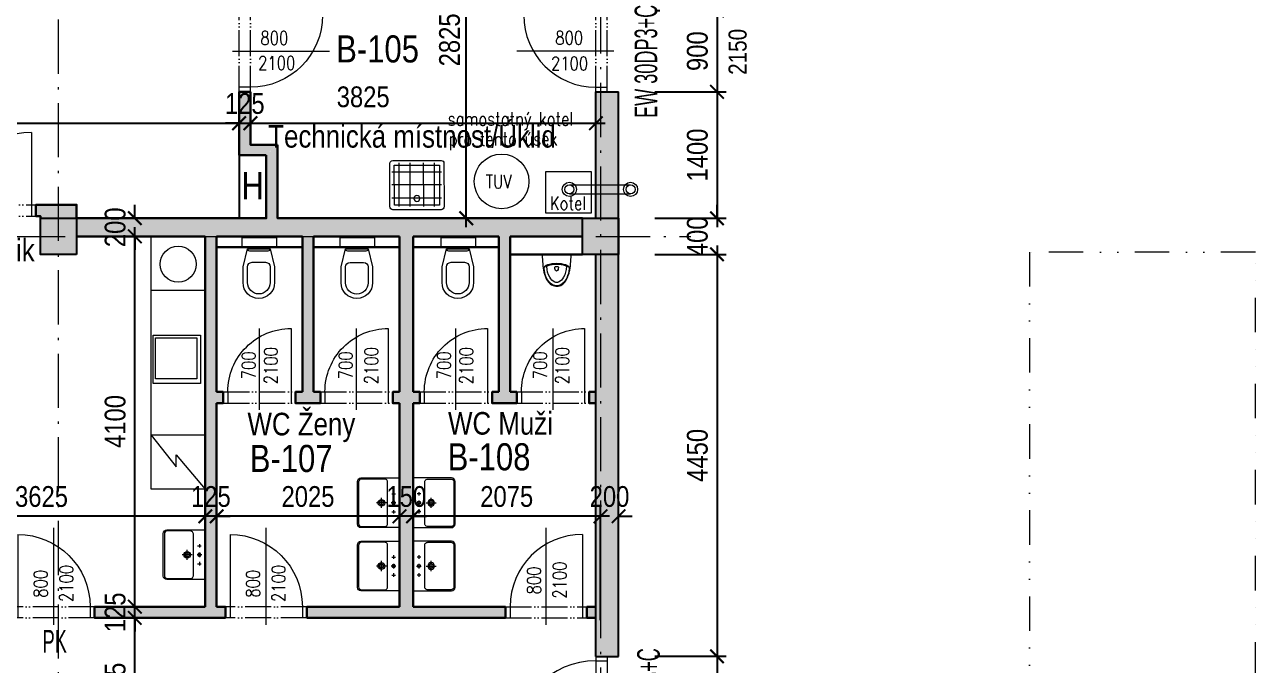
# Model space of a CAD drawing. Header units: millimetres. Extents: x 325046 to 1268204, y 1875583 to 2761998.
# Drawn here: x 711704 to 725329, y 2478143 to 2485237 of the extents above; entities that cross this region are included whole.
import ezdxf
from ezdxf.enums import TextEntityAlignment as Align

# ---------------------------------------------------------------- set-up
doc = ezdxf.new("R2010")
doc.units = ezdxf.units.MM
doc.header["$LTSCALE"] = 100
doc.header["$PDMODE"] = 65
for name, pattern in [('ACAD_ISO05W100', [33, 24, -3, 0, -3, 0, -3]), ('ACAD_ISO10W100', [18.5, 12, -3, 0.5, -3]), ('DIVIDE', [31.75, 12.7, -6.35, 0, -6.35, 0, -6.35])]:
    doc.linetypes.add(name, pattern=pattern)
for name, color, linetype, lineweight, true_color in [('DVEŘE - POPIS', 7, 'Continuous', 5, 0x008a22), ('INTERIÉR', 7, 'Continuous', 5, 0xa65930), ('otvory', 7, 'Continuous', 20, 0xb30000), ('PO - dveře a odolnosti', 7, 'Continuous', 9, 0xc51645), ('PŘÍČKY - SDK', 7, 'Continuous', 30, 0x6a1174), ('SANITA  - NOVÁ', 7, 'Continuous', 13, 0x3f3fde), ('Světlíky', 7, 'DIVIDE', 15, 0xf81696)]:
    doc.layers.add(name, color=color, linetype=linetype, lineweight=lineweight, true_color=true_color)
for name, color, linetype in [('H - hydranty', 1, 'Continuous'), ('kóty 100', 5, 'Continuous'), ('PŘÍČKY - ZDĚNÉ', 4, 'Continuous'), ('ČÍSLO MÍSTNOSTI', 4, 'Continuous'), ('ŽB- SLOUPY', 3, 'Continuous')]:
    doc.layers.add(name, color=color, linetype=linetype)
for name, color, linetype, lineweight in [('Objekty - osy', 5, 'ACAD_ISO10W100', 20), ('ŠRAF-YTONG', 54, 'Continuous', 9), ('ŽB - Šraf-prefa', 253, 'Continuous', 13)]:
    doc.layers.add(name, color=color, linetype=linetype, lineweight=lineweight)
doc.layers.add('POPIS MÍSTNOSTÍ', color=7, linetype='Continuous', true_color=0x072bf2)
doc.layers.add('ŠRAF - SDK', color=7, linetype='Continuous', true_color=0xfbe0ee)
doc.styles.add('ARIAL NARROW', font='ARIALN.TTF')
doc.styles.add('FSIMPLEX', font='simplex.shx')
doc.dimstyles.new('100', dxfattribs={"dimscale": 100, "dimtxt": 2.3, "dimasz": 1.5, "dimexe": 1, "dimexo": 4, "dimgap": 1, "dimtad": 1, "dimdec": 0, "dimzin": 0, "dimdsep": 46, "dimtxsty": 'ARIAL NARROW', "dimblk": 'ARCHTICK', "dimcen": 4, "dimdle": 1, "dimclrd": 256, "dimclre": 256, "dimclrt": 7, "dimadec": 0, "dimazin": 0, "dimtfac": 1, "dimtdec": 0, "dimtix": 1, "dimtofl": 0, "dimtmove": 0, "dimatfit": 2, "dimldrblk": 'OBLIQUE', "dimfxl": 1, "dimtolj": 1, "dimtzin": 0, "dimlwd": -1, "dimlwe": -1, "dimarcsym": 1})

# ---------------------------------------------------------------- blocks, each defined once
blk = doc.blocks.new('A$C32F32A5B')
at = {"layer": 'SANITA  - NOVÁ', "ltscale": 2, "transparency": 33554687}
for p, q in [((0, 0), (0, 98)), ((0, 98), (387, 98)), ((387, 0), (0, 0)), ((387, 98), (387, 0))]:
    blk.add_line(p, q, dxfattribs=at)
for points in [[(313, 121), (363, 321), (363, 496, 1), (13, 496), (13, 321), (63, 121)], [(113, 271), (263, 271, 0.41), (313, 321), (313, 496, 1), (63, 496), (63, 321, 0.41), (113, 271)], [(63, 121), (313, 121, 0.41), (288, 146), (88, 146, 0.41), (63, 121)]]:
    blk.add_lwpolyline(points, format="xyb", dxfattribs=at)
blk = doc.blocks.new('A$C2DFD14CC')
at = {"layer": 'otvory', "linetype": 'ACAD_ISO05W100', "ltscale": 0.12}
for p, q in [((75, 0), (75, 800)), ((200, 0), (200, 800))]:
    blk.add_line(p, q, dxfattribs=at)
at = {"layer": 'otvory'}
for p, q in [((900, 750), (75, 750)), ((200, 50), (75, 50))]:
    blk.add_line(p, q, dxfattribs=at)
at = {"layer": 'otvory', "ltscale": 2, "transparency": 33554687}
blk.add_line((0, 400), (900, 400), dxfattribs=at)
blk.add_arc((200, 750), 700, 270, 0, dxfattribs=at)
blk = doc.blocks.new('umyvadlo')
for points in [[(-80, -65), (-100, -65), (-119, -65)], [(-100, -85), (-100, -65), (-100, -45)], [(26, -65), (-26, -65)], [(0, -39), (0, -91)], [(119, -65), (100, -65), (80, -65)], [(100, -85), (100, -65), (100, -45)], [(-56, -200), (56, -200)], [(0, -144), (0, -256)]]:
    blk.add_lwpolyline(points)
for points in [[(275, 0), (275, 0), (-275, 0), (-275, 0)], [(-275, 0), (-275, 0), (-275, -419), (-275, -419)], [(275, -419), (275, -419), (275, 0), (275, 0)], [(-275, -419), (-275, -419), (-275, -427), (-275, -427)], [(-275, -427), (-275, -437), (-271, -446), (-264, -453)], [(-264, -453), (-257, -461), (-246, -465), (-236, -465)], [(-236, -465), (-236, -465), (0, -465), (0, -465)], [(0, -465), (0, -465), (236, -465), (236, -465)], [(236, -465), (246, -465), (257, -461), (264, -453)], [(264, -453), (271, -446), (275, -437), (275, -427)], [(275, -427), (275, -427), (275, -419), (275, -419)]]:
    blk.add_open_spline(points, degree=3)
for points, knots in [([(0, -453), (0, -453), (231, -453), (231, -453), (249, -453), (263, -438), (263, -421), (263, -421), (263, -171), (263, -171), (263, -171), (263, -165), (263, -165), (263, -158), (262, -153), (259, -147), (256, -143), (253, -139), (248, -136), (243, -133), (238, -131), (232, -131), (232, -131), (232, -131), (232, -131), (232, -131), (0, -131), (0, -131), (0, -131), (0, -131), (0, -131), (0, -131), (-232, -131), (-232, -131), (-232, -131), (-232, -131), (-232, -131), (-238, -131), (-243, -133), (-248, -136), (-253, -139), (-256, -143), (-259, -147), (-262, -153), (-263, -158), (-263, -165), (-263, -165), (-263, -171), (-263, -171), (-263, -171), (-263, -421), (-263, -421), (-263, -438), (-249, -453), (-231, -453), (-231, -453), (0, -453), (0, -453)], [0, 0, 0, 0, 1, 1, 1, 2, 2, 2, 3, 3, 3, 4, 4, 4, 5, 5, 5, 6, 6, 6, 7, 7, 7, 8, 8, 8, 9, 9, 9, 10, 10, 10, 11, 11, 11, 12, 12, 12, 13, 13, 13, 14, 14, 14, 15, 15, 15, 16, 16, 16, 17, 17, 17, 18, 18, 18, 19, 19, 19, 19]), ([(18, -65), (18, -55), (10, -48), (0, -48), (-10, -48), (-18, -55), (-18, -65), (-18, -75), (-10, -83), (0, -83), (10, -83), (18, -75), (18, -65)], [0, 0, 0, 0, 1, 1, 1, 2, 2, 2, 3, 3, 3, 4, 4, 4, 4]), ([(-37, -200), (-37, -179), (-21, -163), (0, -163), (21, -163), (37, -179), (37, -200), (37, -221), (21, -237), (0, -237), (-21, -237), (-37, -221), (-37, -200)], [0, 0, 0, 0, 1, 1, 1, 2, 2, 2, 3, 3, 3, 4, 4, 4, 4]), ([(-23, -200), (-23, -187), (-13, -177), (0, -177), (13, -177), (23, -187), (23, -200), (23, -213), (13, -223), (0, -223), (-13, -223), (-23, -213), (-23, -200)], [0, 0, 0, 0, 1, 1, 1, 2, 2, 2, 3, 3, 3, 4, 4, 4, 4])]:
    blk.add_open_spline(points, degree=3, knots=knots)
blk = doc.blocks.new('A$C2DA8013F')
at = {"layer": 'otvory'}
for p, q in [((75, 850), (1000, 850)), ((875, 50), (1000, 50))]:
    blk.add_line(p, q, dxfattribs=at)
at = {"layer": 'otvory', "linetype": 'ACAD_ISO05W100', "ltscale": 0.12}
for p, q in [((875, 0), (875, 900)), ((1000, 0), (1000, 900))]:
    blk.add_line(p, q, dxfattribs=at)
at = {"layer": 'otvory', "ltscale": 2, "transparency": 33554687}
blk.add_line((1074, 450), (0, 450), dxfattribs=at)
blk.add_arc((875, 850), 800, 180, 270, dxfattribs=at)
blk = doc.blocks.new('pisoir')
for points, knots in [([(155, 0), (155, 0), (160, -3), (160, -3), (159, -67), (153, -131), (140, -194), (138, -201), (136, -208), (134, -214), (122, -255), (103, -297), (69, -324), (39, -347), (-1, -355), (-37, -341), (-90, -322), (-119, -266), (-134, -214), (-136, -208), (-138, -201), (-140, -194), (-153, -131), (-159, -67), (-160, -3), (-160, -3), (-155, 0), (-155, 0), (-155, 0), (155, 0), (155, 0)], [0, 0, 0, 0, 1, 1, 1, 2, 2, 2, 3, 3, 3, 4, 4, 4, 5, 5, 5, 6, 6, 6, 7, 7, 7, 8, 8, 8, 9, 9, 9, 10, 10, 10, 10]), ([(-137, -154), (-134, -211), (-115, -272), (-73, -312), (-42, -341), (0, -353), (40, -335), (106, -304), (133, -222), (137, -154), (137, -154), (137, -152), (137, -152), (137, -133), (122, -116), (98, -109), (34, -89), (-34, -89), (-98, -109), (-122, -116), (-137, -133), (-137, -152), (-137, -152), (-137, -154), (-137, -154)], [0, 0, 0, 0, 1, 1, 1, 2, 2, 2, 3, 3, 3, 4, 4, 4, 5, 5, 5, 6, 6, 6, 7, 7, 7, 8, 8, 8, 8]), ([(118, -138), (114, -131), (106, -126), (98, -123), (67, -113), (34, -107), (0, -107), (-34, -107), (-67, -113), (-98, -123), (-106, -126), (-114, -131), (-118, -138)], [0, 0, 0, 0, 1, 1, 1, 2, 2, 2, 3, 3, 3, 4, 4, 4, 4]), ([(110, -131), (107, -172), (97, -213), (76, -248), (64, -271), (45, -292), (21, -302), (14, -305), (7, -306), (0, -306), (-7, -306), (-14, -305), (-21, -302), (-45, -292), (-64, -271), (-76, -248), (-97, -213), (-107, -172), (-110, -131)], [0, 0, 0, 0, 1, 1, 1, 2, 2, 2, 3, 3, 3, 4, 4, 4, 5, 5, 5, 6, 6, 6, 6]), ([(-12, -130), (-15, -130), (-18, -132), (-20, -136), (-20, -136), (-20, -138), (-20, -138), (-20, -140), (-20, -141), (-20, -143), (-19, -149), (-18, -156), (-17, -162), (-15, -170), (-10, -182), (0, -182), (9, -182), (15, -170), (17, -162), (18, -156), (19, -149), (20, -143), (20, -141), (20, -139), (20, -138), (20, -138), (19, -135), (19, -135), (18, -132), (15, -130), (12, -130), (12, -130), (12, -130), (12, -130), (4, -130), (-4, -130), (-12, -130), (-12, -130), (-12, -130), (-12, -130)], [0, 0, 0, 0, 1, 1, 1, 2, 2, 2, 3, 3, 3, 4, 4, 4, 5, 5, 5, 6, 6, 6, 7, 7, 7, 8, 8, 8, 9, 9, 9, 10, 10, 10, 11, 11, 11, 12, 12, 12, 13, 13, 13, 13])]:
    blk.add_open_spline(points, degree=3, knots=knots)
blk = doc.blocks.new('A$C5D8A7E87')
at = {"ltscale": 2, "transparency": 33554687}
for p, q in [((28, 417), (579, 417)), ((105, 35), (105, 520)), ((225, 35), (225, 520)), ((375, 35), (375, 520)), ((495, 35), (495, 520)), ((28, 277), (579, 277)), ((28, 129), (579, 129))]:
    blk.add_line(p, q, dxfattribs=at)
blk.add_lwpolyline([(600, 513, 0.413451), (567, 545, 0.000651), (567, 545), (33, 545, 0.414184), (0, 513, 0.000023), (0, 513, 0.000003), (0, 513), (0, 33, 0.414214), (33, 0), (567, 0, 0.414214), (600, 33)], format="xyb", close=True, dxfattribs=at)
blk.add_lwpolyline([(550, 495), (50, 495), (50, 50), (550, 50)], close=True, dxfattribs=at)
blk.add_circle((300, 125), 32.7, dxfattribs=at)
blk = doc.blocks.new('A$C2EF056AC')
at = {"layer": 'otvory', "linetype": 'ACAD_ISO05W100', "ltscale": 0.12}
for p, q in [((900, 1000), (900, 0)), ((1025, 1000), (1025, 0))]:
    blk.add_line(p, q, dxfattribs=at)
at = {"layer": 'otvory'}
for p, q in [((900, 950), (1025, 950)), ((0, 50), (1025, 50))]:
    blk.add_line(p, q, dxfattribs=at)
at = {"layer": 'otvory', "ltscale": 2, "transparency": 33554687}
blk.add_line((1099, 500), (25, 500), dxfattribs=at)
blk.add_arc((900, 50), 900, 90, 180, dxfattribs=at)
blk = doc.blocks.new('_ARCHTICK')
at = {"color": 0, "linetype": 'ByBlock', "const_width": 0.15}
blk.add_lwpolyline([(-0.5, -0.5), (0.5, 0.5)], dxfattribs=at)
blk = doc.blocks.new('*D580')
at = {"layer": 'Defpoints', "color": 0, "ltscale": 100, "transparency": 16777216}
for p in [(718279, 2485393), (718279, 2484493), (719369, 2484493)]:
    blk.add_point(p, dxfattribs=at)
at = {"layer": 'kóty 100', "ltscale": 100, "transparency": 16777216}
for p, q in [((719369, 2485493), (719369, 2484393)), ((718679, 2485393), (719469, 2485393)), ((718679, 2484493), (719469, 2484493))]:
    blk.add_line(p, q, dxfattribs=at)
at = {"layer": 'kóty 100', "ltscale": 100, "transparency": 16777216, "xscale": 150, "yscale": 150, "zscale": 150}
for p, rotation in [((719369, 2485393), 90), ((719369, 2484493), 270)]:
    blk.add_blockref('_ARCHTICK', p, dxfattribs=dict(at, rotation=rotation))
at = {"layer": 'kóty 100', "color": 7, "ltscale": 100, "transparency": 16777216, "insert": (719152, 2484943), "char_height": 230, "attachment_point": 5, "rotation": 90, "style": 'ARIAL NARROW'}
blk.add_mtext('\\A1;900', dxfattribs=at)
blk = doc.blocks.new('_Oblique')
at = {"color": 0, "lineweight": -2}
blk.add_line((-0.5, -0.5), (0.5, 0.5), dxfattribs=at)
blk = doc.blocks.new('*D581')
at = {"layer": 'Defpoints', "color": 0, "ltscale": 100, "transparency": 16777216}
for p in [(718279, 2484493), (718279, 2483093), (719369, 2483093)]:
    blk.add_point(p, dxfattribs=at)
at = {"layer": 'kóty 100', "ltscale": 100, "transparency": 16777216}
for p, q in [((718679, 2484493), (719469, 2484493)), ((719369, 2484593), (719369, 2482993)), ((718679, 2483093), (719469, 2483093))]:
    blk.add_line(p, q, dxfattribs=at)
at = {"layer": 'kóty 100', "ltscale": 100, "transparency": 16777216, "xscale": 150, "yscale": 150, "zscale": 150}
for p, rotation in [((719369, 2484493), 90), ((719369, 2483093), 270)]:
    blk.add_blockref('_ARCHTICK', p, dxfattribs=dict(at, rotation=rotation))
at = {"layer": 'kóty 100', "color": 7, "ltscale": 100, "transparency": 16777216, "insert": (719152, 2483793), "char_height": 230, "attachment_point": 5, "rotation": 90, "style": 'ARIAL NARROW'}
blk.add_mtext('\\A1;1400', dxfattribs=at)
blk = doc.blocks.new('*D582')
at = {"layer": 'Defpoints', "color": 0, "ltscale": 100, "transparency": 16777216}
for p in [(718279, 2483093), (718279, 2482693), (719369, 2482693)]:
    blk.add_point(p, dxfattribs=at)
at = {"layer": 'kóty 100', "ltscale": 100, "transparency": 16777216}
for p, q in [((719369, 2483093), (719369, 2483243)), ((718679, 2483093), (719469, 2483093)), ((718679, 2482693), (719469, 2482693)), ((719369, 2482693), (719369, 2482543))]:
    blk.add_line(p, q, dxfattribs=at)
at = {"layer": 'kóty 100', "ltscale": 100, "transparency": 16777216, "xscale": 150, "yscale": 150, "zscale": 150}
for p, rotation in [((719369, 2483093), 270), ((719369, 2482693), 90)]:
    blk.add_blockref('_ARCHTICK', p, dxfattribs=dict(at, rotation=rotation))
at = {"layer": 'kóty 100', "color": 7, "ltscale": 100, "transparency": 16777216, "insert": (719152, 2482893), "char_height": 230, "attachment_point": 5, "rotation": 90, "style": 'ARIAL NARROW'}
blk.add_mtext('\\A1;400', dxfattribs=at)
blk = doc.blocks.new('*D583')
at = {"layer": 'Defpoints', "color": 0, "ltscale": 100, "transparency": 16777216}
for p in [(718279, 2482693), (718279, 2478243), (719369, 2478243)]:
    blk.add_point(p, dxfattribs=at)
at = {"layer": 'kóty 100', "ltscale": 100, "transparency": 16777216}
for p, q in [((719369, 2482793), (719369, 2478143)), ((718679, 2482693), (719469, 2482693)), ((718679, 2478243), (719469, 2478243))]:
    blk.add_line(p, q, dxfattribs=at)
at = {"layer": 'kóty 100', "ltscale": 100, "transparency": 16777216, "xscale": 150, "yscale": 150, "zscale": 150}
for p, rotation in [((719369, 2482693), 90), ((719369, 2478243), 270)]:
    blk.add_blockref('_ARCHTICK', p, dxfattribs=dict(at, rotation=rotation))
at = {"layer": 'kóty 100', "color": 7, "ltscale": 100, "transparency": 16777216, "insert": (719152, 2480468), "char_height": 230, "attachment_point": 5, "rotation": 90, "style": 'ARIAL NARROW'}
blk.add_mtext('\\A1;4450', dxfattribs=at)
blk = doc.blocks.new('*D584')
at = {"layer": 'Defpoints', "color": 0, "ltscale": 100, "transparency": 16777216}
for p in [(718279, 2478243), (718279, 2477243), (719369, 2477243)]:
    blk.add_point(p, dxfattribs=at)
at = {"layer": 'kóty 100', "ltscale": 100, "transparency": 16777216}
for p, q in [((719369, 2478343), (719369, 2477143)), ((718679, 2478243), (719469, 2478243)), ((718679, 2477243), (719469, 2477243))]:
    blk.add_line(p, q, dxfattribs=at)
at = {"layer": 'kóty 100', "ltscale": 100, "transparency": 16777216, "xscale": 150, "yscale": 150, "zscale": 150}
for p, rotation in [((719369, 2478243), 90), ((719369, 2477243), 270)]:
    blk.add_blockref('_ARCHTICK', p, dxfattribs=dict(at, rotation=rotation))
at = {"layer": 'kóty 100', "color": 7, "ltscale": 100, "transparency": 16777216, "insert": (719152, 2477743), "char_height": 230, "attachment_point": 5, "rotation": 90, "style": 'ARIAL NARROW'}
blk.add_mtext('\\A1;1000', dxfattribs=at)
blk = doc.blocks.new('*D593')
at = {"layer": 'Defpoints', "color": 0, "ltscale": 100, "transparency": 16777216}
for p in [(712479, 2478668), (712924, 2478668), (712279, 2477093)]:
    blk.add_point(p, dxfattribs=at)
at = {"layer": 'kóty 100', "ltscale": 100, "transparency": 16777216}
for p, q in [((712924, 2476993), (712924, 2478768)), ((712879, 2478668), (713024, 2478668)), ((712679, 2477093), (713024, 2477093))]:
    blk.add_line(p, q, dxfattribs=at)
at = {"layer": 'kóty 100', "ltscale": 100, "transparency": 16777216, "xscale": 150, "yscale": 150, "zscale": 150}
for p, rotation in [((712924, 2478668), 90), ((712924, 2477093), 270)]:
    blk.add_blockref('_ARCHTICK', p, dxfattribs=dict(at, rotation=rotation))
at = {"layer": 'kóty 100', "color": 7, "ltscale": 100, "transparency": 16777216, "insert": (712707, 2477880), "char_height": 230, "attachment_point": 5, "rotation": 90, "style": 'ARIAL NARROW'}
blk.add_mtext('\\A1;1575', dxfattribs=at)
blk = doc.blocks.new('*D594')
at = {"layer": 'Defpoints', "color": 0, "ltscale": 100, "transparency": 16777216}
for p in [(712479, 2478793), (712924, 2478793), (712479, 2478668)]:
    blk.add_point(p, dxfattribs=at)
at = {"layer": 'kóty 100', "ltscale": 100, "transparency": 16777216}
for p, q in [((712924, 2478793), (712924, 2478943)), ((712879, 2478793), (713024, 2478793)), ((712879, 2478668), (713024, 2478668)), ((712924, 2478668), (712924, 2478518))]:
    blk.add_line(p, q, dxfattribs=at)
at = {"layer": 'kóty 100', "ltscale": 100, "transparency": 16777216, "xscale": 150, "yscale": 150, "zscale": 150}
for p, rotation in [((712924, 2478793), 270), ((712924, 2478668), 90)]:
    blk.add_blockref('_ARCHTICK', p, dxfattribs=dict(at, rotation=rotation))
at = {"layer": 'kóty 100', "color": 7, "ltscale": 100, "transparency": 16777216, "insert": (712707, 2478730), "char_height": 230, "attachment_point": 5, "rotation": 90, "style": 'ARIAL NARROW'}
blk.add_mtext('\\A1;125', dxfattribs=at)
blk = doc.blocks.new('*D595')
at = {"layer": 'Defpoints', "color": 0, "ltscale": 100, "transparency": 16777216}
for p in [(712279, 2482893), (712924, 2482893), (712479, 2478793)]:
    blk.add_point(p, dxfattribs=at)
at = {"layer": 'kóty 100', "ltscale": 100, "transparency": 16777216}
for p, q in [((712924, 2478693), (712924, 2482993)), ((712679, 2482893), (713024, 2482893)), ((712879, 2478793), (713024, 2478793))]:
    blk.add_line(p, q, dxfattribs=at)
at = {"layer": 'kóty 100', "ltscale": 100, "transparency": 16777216, "xscale": 150, "yscale": 150, "zscale": 150}
for p, rotation in [((712924, 2482893), 90), ((712924, 2478793), 270)]:
    blk.add_blockref('_ARCHTICK', p, dxfattribs=dict(at, rotation=rotation))
at = {"layer": 'kóty 100', "color": 7, "ltscale": 100, "transparency": 16777216, "insert": (712707, 2480843), "char_height": 230, "attachment_point": 5, "rotation": 90, "style": 'ARIAL NARROW'}
blk.add_mtext('\\A1;4100', dxfattribs=at)
blk = doc.blocks.new('*D596')
at = {"layer": 'Defpoints', "color": 0, "ltscale": 100, "transparency": 16777216}
for p in [(712924, 2483093), (714503, 2483093), (712279, 2482893)]:
    blk.add_point(p, dxfattribs=at)
at = {"layer": 'kóty 100', "ltscale": 100, "transparency": 16777216}
for p, q in [((712924, 2483093), (712924, 2483243)), ((714103, 2483093), (712824, 2483093)), ((712679, 2482893), (713024, 2482893)), ((712924, 2482893), (712924, 2482743))]:
    blk.add_line(p, q, dxfattribs=at)
at = {"layer": 'kóty 100', "ltscale": 100, "transparency": 16777216, "xscale": 150, "yscale": 150, "zscale": 150}
for p, rotation in [((712924, 2483093), 270), ((712924, 2482893), 90)]:
    blk.add_blockref('_ARCHTICK', p, dxfattribs=dict(at, rotation=rotation))
at = {"layer": 'kóty 100', "color": 7, "ltscale": 100, "transparency": 16777216, "insert": (712707, 2482993), "char_height": 230, "attachment_point": 5, "rotation": 90, "style": 'ARIAL NARROW'}
blk.add_mtext('\\A1;200', dxfattribs=at)
blk = doc.blocks.new('*D597')
at = {"layer": 'Defpoints', "color": 0, "ltscale": 100, "transparency": 16777216}
for p in [(715947, 2485918), (716593, 2485918), (715947, 2483093)]:
    blk.add_point(p, dxfattribs=at)
at = {"layer": 'kóty 100', "ltscale": 100, "transparency": 16777216}
for p, q in [((716593, 2482993), (716593, 2486018)), ((716347, 2485918), (716693, 2485918)), ((716347, 2483093), (716693, 2483093))]:
    blk.add_line(p, q, dxfattribs=at)
at = {"layer": 'kóty 100', "ltscale": 100, "transparency": 16777216, "xscale": 150, "yscale": 150, "zscale": 150}
for p, rotation in [((716593, 2485918), 90), ((716593, 2483093), 270)]:
    blk.add_blockref('_ARCHTICK', p, dxfattribs=dict(at, rotation=rotation))
at = {"layer": 'kóty 100', "color": 7, "ltscale": 100, "transparency": 16777216, "insert": (716409, 2485068), "char_height": 230, "attachment_point": 5, "rotation": 90, "style": 'ARIAL NARROW'}
blk.add_mtext('\\A1;2825', dxfattribs=at)
blk = doc.blocks.new('*D606')
at = {"layer": 'Defpoints', "color": 0, "ltscale": 100, "transparency": 16777216}
for p in [(718079, 2479793), (718079, 2478243), (718279, 2478243)]:
    blk.add_point(p, dxfattribs=at)
at = {"layer": 'kóty 100', "ltscale": 100, "transparency": 16777216}
for p, q in [((718079, 2478643), (718079, 2479893)), ((718279, 2478643), (718279, 2479893)), ((718079, 2479793), (717929, 2479793)), ((718279, 2479793), (718429, 2479793))]:
    blk.add_line(p, q, dxfattribs=at)
at = {"layer": 'kóty 100', "ltscale": 100, "transparency": 16777216, "xscale": 150, "yscale": 150, "zscale": 150}
blk.add_blockref('_ARCHTICK', (718079, 2479793), dxfattribs=at)
at = {"layer": 'kóty 100', "ltscale": 100, "transparency": 16777216, "xscale": 150, "yscale": 150, "zscale": 150, "rotation": 180}
blk.add_blockref('_ARCHTICK', (718279, 2479793), dxfattribs=at)
at = {"layer": 'kóty 100', "color": 7, "ltscale": 100, "transparency": 16777216, "insert": (718179, 2480011), "char_height": 230, "attachment_point": 5, "style": 'ARIAL NARROW'}
blk.add_mtext('\\A1;200', dxfattribs=at)
blk = doc.blocks.new('*D607')
at = {"layer": 'Defpoints', "color": 0, "ltscale": 100, "transparency": 16777216}
for p in [(716004, 2479793), (716004, 2478793), (718079, 2478243)]:
    blk.add_point(p, dxfattribs=at)
at = {"layer": 'kóty 100', "ltscale": 100, "transparency": 16777216}
for p, q in [((716004, 2479193), (716004, 2479893)), ((718079, 2478643), (718079, 2479893)), ((718179, 2479793), (715904, 2479793))]:
    blk.add_line(p, q, dxfattribs=at)
at = {"layer": 'kóty 100', "ltscale": 100, "transparency": 16777216, "xscale": 150, "yscale": 150, "zscale": 150, "rotation": 180}
blk.add_blockref('_ARCHTICK', (716004, 2479793), dxfattribs=at)
at = {"layer": 'kóty 100', "ltscale": 100, "transparency": 16777216, "xscale": 150, "yscale": 150, "zscale": 150}
blk.add_blockref('_ARCHTICK', (718079, 2479793), dxfattribs=at)
at = {"layer": 'kóty 100', "color": 7, "ltscale": 100, "transparency": 16777216, "insert": (717041, 2480011), "char_height": 230, "attachment_point": 5, "style": 'ARIAL NARROW'}
blk.add_mtext('\\A1;2075', dxfattribs=at)
blk = doc.blocks.new('*D608')
at = {"layer": 'Defpoints', "color": 0, "ltscale": 100, "transparency": 16777216}
for p in [(715854, 2479793), (715854, 2478793), (716004, 2478793)]:
    blk.add_point(p, dxfattribs=at)
at = {"layer": 'kóty 100', "ltscale": 100, "transparency": 16777216}
for p, q in [((715854, 2479193), (715854, 2479893)), ((716004, 2479193), (716004, 2479893)), ((715854, 2479793), (715704, 2479793)), ((716004, 2479793), (716154, 2479793))]:
    blk.add_line(p, q, dxfattribs=at)
at = {"layer": 'kóty 100', "ltscale": 100, "transparency": 16777216, "xscale": 150, "yscale": 150, "zscale": 150}
blk.add_blockref('_ARCHTICK', (715854, 2479793), dxfattribs=at)
at = {"layer": 'kóty 100', "ltscale": 100, "transparency": 16777216, "xscale": 150, "yscale": 150, "zscale": 150, "rotation": 180}
blk.add_blockref('_ARCHTICK', (716004, 2479793), dxfattribs=at)
at = {"layer": 'kóty 100', "color": 7, "ltscale": 100, "transparency": 16777216, "insert": (715929, 2480011), "char_height": 230, "attachment_point": 5, "style": 'ARIAL NARROW'}
blk.add_mtext('\\A1;150', dxfattribs=at)
blk = doc.blocks.new('*D609')
at = {"layer": 'Defpoints', "color": 0, "ltscale": 100, "transparency": 16777216}
for p in [(713829, 2479793), (713829, 2478793), (715854, 2478793)]:
    blk.add_point(p, dxfattribs=at)
at = {"layer": 'kóty 100', "ltscale": 100, "transparency": 16777216}
for p, q in [((713829, 2479193), (713829, 2479893)), ((715854, 2479193), (715854, 2479893)), ((715954, 2479793), (713729, 2479793))]:
    blk.add_line(p, q, dxfattribs=at)
at = {"layer": 'kóty 100', "ltscale": 100, "transparency": 16777216, "xscale": 150, "yscale": 150, "zscale": 150, "rotation": 180}
blk.add_blockref('_ARCHTICK', (713829, 2479793), dxfattribs=at)
at = {"layer": 'kóty 100', "ltscale": 100, "transparency": 16777216, "xscale": 150, "yscale": 150, "zscale": 150}
blk.add_blockref('_ARCHTICK', (715854, 2479793), dxfattribs=at)
at = {"layer": 'kóty 100', "color": 7, "ltscale": 100, "transparency": 16777216, "insert": (714841, 2480011), "char_height": 230, "attachment_point": 5, "style": 'ARIAL NARROW'}
blk.add_mtext('\\A1;2025', dxfattribs=at)
blk = doc.blocks.new('*D610')
at = {"layer": 'Defpoints', "color": 0, "ltscale": 100, "transparency": 16777216}
for p in [(713704, 2479793), (713704, 2478793), (713829, 2478793)]:
    blk.add_point(p, dxfattribs=at)
at = {"layer": 'kóty 100', "ltscale": 100, "transparency": 16777216}
for p, q in [((713704, 2479193), (713704, 2479893)), ((713829, 2479193), (713829, 2479893)), ((713704, 2479793), (713554, 2479793)), ((713829, 2479793), (713979, 2479793))]:
    blk.add_line(p, q, dxfattribs=at)
at = {"layer": 'kóty 100', "ltscale": 100, "transparency": 16777216, "xscale": 150, "yscale": 150, "zscale": 150}
blk.add_blockref('_ARCHTICK', (713704, 2479793), dxfattribs=at)
at = {"layer": 'kóty 100', "ltscale": 100, "transparency": 16777216, "xscale": 150, "yscale": 150, "zscale": 150, "rotation": 180}
blk.add_blockref('_ARCHTICK', (713829, 2479793), dxfattribs=at)
at = {"layer": 'kóty 100', "color": 7, "ltscale": 100, "transparency": 16777216, "insert": (713766, 2480011), "char_height": 230, "attachment_point": 5, "style": 'ARIAL NARROW'}
blk.add_mtext('\\A1;125', dxfattribs=at)
blk = doc.blocks.new('*D611')
at = {"layer": 'Defpoints', "color": 0, "ltscale": 100, "transparency": 16777216}
for p in [(710079, 2479793), (710079, 2479218), (713704, 2478793)]:
    blk.add_point(p, dxfattribs=at)
at = {"layer": 'kóty 100', "ltscale": 100, "transparency": 16777216}
for p, q in [((710079, 2479618), (710079, 2479893)), ((713704, 2479193), (713704, 2479893)), ((713804, 2479793), (709979, 2479793))]:
    blk.add_line(p, q, dxfattribs=at)
at = {"layer": 'kóty 100', "ltscale": 100, "transparency": 16777216, "xscale": 150, "yscale": 150, "zscale": 150, "rotation": 180}
blk.add_blockref('_ARCHTICK', (710079, 2479793), dxfattribs=at)
at = {"layer": 'kóty 100', "ltscale": 100, "transparency": 16777216, "xscale": 150, "yscale": 150, "zscale": 150}
blk.add_blockref('_ARCHTICK', (713704, 2479793), dxfattribs=at)
at = {"layer": 'kóty 100', "color": 7, "ltscale": 100, "transparency": 16777216, "insert": (711891, 2480011), "char_height": 230, "attachment_point": 5, "style": 'ARIAL NARROW'}
blk.add_mtext('\\A1;3625', dxfattribs=at)
blk = doc.blocks.new('*D759')
at = {"layer": 'Defpoints', "color": 0, "ltscale": 100, "transparency": 16777216}
for p in [(714078, 2484145), (714078, 2483793), (708374, 2483243)]:
    blk.add_point(p, dxfattribs=at)
at = {"layer": 'kóty 100', "ltscale": 100, "transparency": 16777216}
for p, q in [((708374, 2483643), (708374, 2484245)), ((714078, 2484193), (714078, 2484245)), ((708274, 2484145), (714178, 2484145))]:
    blk.add_line(p, q, dxfattribs=at)
at = {"layer": 'kóty 100', "ltscale": 100, "transparency": 16777216, "xscale": 150, "yscale": 150, "zscale": 150, "rotation": 180}
blk.add_blockref('_ARCHTICK', (708374, 2484145), dxfattribs=at)
at = {"layer": 'kóty 100', "ltscale": 100, "transparency": 16777216, "xscale": 150, "yscale": 150, "zscale": 150}
blk.add_blockref('_ARCHTICK', (714078, 2484145), dxfattribs=at)
at = {"layer": 'kóty 100', "color": 7, "ltscale": 100, "transparency": 16777216, "insert": (710298, 2484470), "char_height": 230, "attachment_point": 5, "style": 'ARIAL NARROW'}
blk.add_mtext('\\A1;5705', dxfattribs=at)
blk = doc.blocks.new('*D760')
at = {"layer": 'Defpoints', "color": 0, "ltscale": 100, "transparency": 16777216}
for p in [(714203, 2484145), (714078, 2483643), (714203, 2483643)]:
    blk.add_point(p, dxfattribs=at)
at = {"layer": 'kóty 100', "ltscale": 100, "transparency": 16777216}
for p, q in [((714078, 2484043), (714078, 2484245)), ((714203, 2484043), (714203, 2484245)), ((714078, 2484145), (713928, 2484145)), ((714203, 2484145), (714353, 2484145))]:
    blk.add_line(p, q, dxfattribs=at)
at = {"layer": 'kóty 100', "ltscale": 100, "transparency": 16777216, "xscale": 150, "yscale": 150, "zscale": 150}
blk.add_blockref('_ARCHTICK', (714078, 2484145), dxfattribs=at)
at = {"layer": 'kóty 100', "ltscale": 100, "transparency": 16777216, "xscale": 150, "yscale": 150, "zscale": 150, "rotation": 180}
blk.add_blockref('_ARCHTICK', (714203, 2484145), dxfattribs=at)
at = {"layer": 'kóty 100', "color": 7, "ltscale": 100, "transparency": 16777216, "insert": (714141, 2484362), "char_height": 230, "attachment_point": 5, "style": 'ARIAL NARROW'}
blk.add_mtext('\\A1;125', dxfattribs=at)
blk = doc.blocks.new('*D761')
at = {"layer": 'Defpoints', "color": 0, "ltscale": 100, "transparency": 16777216}
for p in [(718029, 2484145), (714203, 2483643), (718029, 2482943)]:
    blk.add_point(p, dxfattribs=at)
at = {"layer": 'kóty 100', "ltscale": 100, "transparency": 16777216}
for p, q in [((714203, 2484043), (714203, 2484245)), ((718029, 2483343), (718029, 2484245)), ((714103, 2484145), (718129, 2484145))]:
    blk.add_line(p, q, dxfattribs=at)
at = {"layer": 'kóty 100', "ltscale": 100, "transparency": 16777216, "xscale": 150, "yscale": 150, "zscale": 150, "rotation": 180}
blk.add_blockref('_ARCHTICK', (714203, 2484145), dxfattribs=at)
at = {"layer": 'kóty 100', "ltscale": 100, "transparency": 16777216, "xscale": 150, "yscale": 150, "zscale": 150}
blk.add_blockref('_ARCHTICK', (718029, 2484145), dxfattribs=at)
at = {"layer": 'kóty 100', "color": 7, "ltscale": 100, "transparency": 16777216, "insert": (715452, 2484436), "char_height": 230, "attachment_point": 5, "style": 'ARIAL NARROW'}
blk.add_mtext('\\A1;3825', dxfattribs=at)

msp = doc.modelspace()

# ---------------------------------------------------------------- hatches: boundary and pattern name
at = {"layer": 'ŠRAF - SDK', "ltscale": 100}
h = msp.add_hatch(color=256, dxfattribs=at)
h.dxf.hatch_style = 1
h.paths.add_polyline_path([(718028.7, 2486042.7), (712278.7, 2486042.7), (712278.7, 2488692.7), (712153.7, 2488692.7), (712153.7, 2485917.7), (714078.4, 2485917.7), (714078.4, 2485392.7), (714203.4, 2485392.7), (714203.4, 2485917.7), (718028.7, 2485917.7)])
h.paths.add_polyline_path([(714078.4, 2483792.7), (714378.4, 2483792.7), (714503.4, 2483907.7), (714203.4, 2483907.7), (714203.4, 2484492.7), (714078.4, 2484492.7)])
h.paths.add_polyline_path([(714503.4, 2483092.7), (714503.4, 2483906.2), (714378.4, 2483791.6), (714378.4, 2483092.7)])
h = msp.add_hatch(color=256, dxfattribs=at)
h.dxf.hatch_style = 1
h.paths.add_polyline_path([(714778.7, 2482892.7), (714778.7, 2481172.7), (714703.7, 2481172.7), (714703.7, 2481047.7), (714978.7, 2481047.7), (714978.7, 2481172.7), (714903.7, 2481172.7), (714903.7, 2482892.7), (715853.7, 2482892.7), (715853.7, 2481172.7), (715778.7, 2481172.7), (715778.7, 2481047.7), (715853.7, 2481047.7), (715853.7, 2478792.7), (714828.7, 2478792.7), (714828.7, 2478667.7), (717028.7, 2478667.7), (717028.7, 2478792.7), (716003.7, 2478792.7), (716003.7, 2481047.7), (716078.7, 2481047.7), (716078.7, 2481172.7), (716003.7, 2481172.7), (716003.7, 2482892.7), (716953.7, 2482892.7), (716953.7, 2481172.7), (716878.7, 2481172.7), (716878.7, 2481047.7), (717153.7, 2481047.7), (717153.7, 2481172.7), (717078.7, 2481172.7), (717078.7, 2482892.7), (717878.7, 2482892.7), (717878.7, 2483092.7), (712278.7, 2483092.7), (712278.7, 2482892.7), (713703.7, 2482892.7), (713703.7, 2478792.7), (712478.7, 2478792.7), (712478.7, 2478667.7), (713928.7, 2478667.7), (713928.7, 2478792.7), (713828.7, 2478792.7), (713828.7, 2481047.7), (713903.7, 2481047.7), (713903.7, 2481172.7), (713828.7, 2481172.7), (713828.7, 2482892.7)])
h.paths.add_polyline_path([(709953.7, 2479092.7), (709953.7, 2478142.7), (710078.7, 2478142.7), (710078.7, 2478667.7), (711578.7, 2478667.7), (711578.7, 2478792.7), (710078.7, 2478792.7), (710078.7, 2479217.7), (705803.7, 2479217.7), (705803.7, 2479192.7), (705953.7, 2479192.7), (705953.7, 2479092.7)])
h.paths.add_polyline_path([(717953.7, 2481047.7), (718028.7, 2481047.7), (718028.7, 2481172.7), (717953.7, 2481172.7)])
h.paths.add_polyline_path([(718028.7, 2478792.7), (717928.7, 2478792.7), (717928.7, 2478667.7), (718028.7, 2478667.7)])
h.paths.add_polyline_path([(710928.7, 2483118.7), (710928.7, 2483242.7), (705803.7, 2483242.7), (705803.7, 2483092.7), (706403.7, 2483092.7), (706403.7, 2483118.7)])
h.paths.add_polyline_path([(712278.7, 2483242.7), (711828.7, 2483242.7), (711828.7, 2483118.7), (711878.7, 2483118.7), (711878.7, 2483092.7), (712278.7, 2483092.7)])
at = {"layer": 'ŠRAF-YTONG', "ltscale": 100, "true_color": 0x919191}
h = msp.add_hatch(color=252, dxfattribs=at)
h.dxf.hatch_style = 1
h.paths.add_polyline_path([(718028.7, 2471142.7), (718278.7, 2471142.7), (718278.7, 2471892.7), (718028.7, 2471892.7)])
h.paths.add_polyline_path([(718028.7, 2472792.7), (718278.7, 2472792.7), (718278.7, 2475792.7), (718028.7, 2475792.7)])
h.paths.add_polyline_path([(718028.7, 2477242.7), (718028.7, 2477092.7), (718278.7, 2477092.7), (718278.7, 2477242.7)])
h.paths.add_polyline_path([(718028.7, 2478242.7), (718278.7, 2478242.7), (718278.7, 2482692.7), (718028.7, 2482692.7)])
h.paths.add_polyline_path([(718028.7, 2483092.7), (718278.7, 2483092.7), (718278.7, 2484492.7), (718028.7, 2484492.7)])
h.paths.add_polyline_path([(718028.7, 2485392.7), (718278.7, 2485392.7), (718278.7, 2488692.7), (718028.7, 2488692.7)])
h.paths.add_polyline_path([(717878.7, 2488842.7), (717878.7, 2489092.7), (715578.7, 2489092.7), (715578.7, 2488842.7)])
h.paths.add_polyline_path([(712278.7, 2489092.7), (712278.7, 2488842.7), (714578.7, 2488842.7), (714578.7, 2489092.7)])
h.paths.add_polyline_path([(711728.7, 2489092.7), (711728.7, 2488842.7), (711878.7, 2488842.7), (711878.7, 2489092.7)])
h.paths.add_polyline_path([(707453.7, 2489092.7), (707453.7, 2488842.7), (710828.7, 2488842.7), (710828.7, 2489092.7)])
h.paths.add_polyline_path([(706553.7, 2489092.7), (706403.7, 2489092.7), (706403.7, 2488842.7), (706553.7, 2488842.7)])
at = {"layer": 'ŽB - Šraf-prefa'}
h = msp.add_hatch(color=256, dxfattribs=at)
h.dxf.hatch_style = 1
h.paths.add_polyline_path([(712278.7, 2482692.7), (711878.7, 2482692.7), (711878.7, 2483092.7), (712278.7, 2483092.7)])
h = msp.add_hatch(color=256, dxfattribs=at)
h.dxf.hatch_style = 1
h.paths.add_polyline_path([(718278.7, 2482692.7), (717878.7, 2482692.7), (717878.7, 2483092.7), (718278.7, 2483092.7)])

# ---------------------------------------------------------------- linework, layer by layer
at = {"layer": 'H - hydranty', "linetype": 'ByBlock', "ltscale": 100}
msp.add_line((714078.4, 2483792.7), (714078.4, 2483092.7), dxfattribs=at)
at = {"layer": 'INTERIÉR'}
for p, q in [((713703.7, 2482292.7), (713103.7, 2482292.6)), ((713703.9, 2480692.6), (713104, 2480692.5))]:
    msp.add_line(p, q, dxfattribs=at)
msp.add_lwpolyline([(713104.2, 2480092.6), (713104, 2482892.7), (713703.7, 2482892.7), (713703.9, 2480092.6)], close=True, dxfattribs=at)
msp.add_lwpolyline([(713104, 2480692.5), (713380.1, 2480341.5), (713380.1, 2480473.5), (713704, 2480092.6)], dxfattribs=at)
msp.add_circle((713404.2, 2482584.7), 199.6, dxfattribs=at)
at = {"layer": 'Objekty - osy', "ltscale": 0.5}
for points in [[(718078.7, 2591892.7), (718078.7, 2469892.7)], [(712078.7, 2469892.7), (712078.7, 2567892.7)], [(705078.7, 2482892.7), (719078.7, 2482892.7)]]:
    msp.add_lwpolyline(points, dxfattribs=at)
at = {"layer": 'PŘÍČKY - SDK'}
for p, q in [((713703.7, 2482892.7), (713703.7, 2478792.7)), ((713828.7, 2482892.7), (714778.7, 2482892.7)), ((713828.7, 2482892.7), (713828.7, 2481172.7)), ((714778.7, 2482892.7), (714778.7, 2481172.7)), ((714903.7, 2482892.7), (715853.7, 2482892.7)), ((714903.7, 2482892.7), (714903.7, 2481172.7)), ((715853.7, 2482892.7), (715853.7, 2481172.7)), ((716003.7, 2482892.7), (716953.7, 2482892.7)), ((716003.7, 2482892.7), (716003.7, 2481172.7)), ((716953.7, 2482892.7), (716953.7, 2481172.7)), ((717078.7, 2482892.7), (717878.7, 2482892.7)), ((717078.7, 2482892.7), (717078.7, 2481172.7)), ((713828.7, 2482772.7), (714778.7, 2482772.7)), ((714903.7, 2482772.7), (715853.7, 2482772.7)), ((716003.7, 2482772.7), (716953.7, 2482772.7)), ((717078.7, 2482692.7), (717878.7, 2482692.7)), ((713903.7, 2481172.7), (713828.7, 2481172.7)), ((713903.7, 2481172.7), (713903.7, 2481047.7)), ((714778.7, 2481172.7), (714703.7, 2481172.7)), ((714703.7, 2481172.7), (714703.7, 2481047.7)), ((714978.7, 2481172.7), (714903.7, 2481172.7)), ((714978.7, 2481172.7), (714978.7, 2481047.7)), ((715853.7, 2481172.7), (715778.7, 2481172.7)), ((715778.7, 2481172.7), (715778.7, 2481047.7)), ((716078.7, 2481172.7), (716003.7, 2481172.7)), ((716078.7, 2481172.7), (716078.7, 2481047.7)), ((716953.7, 2481172.7), (716878.7, 2481172.7)), ((716878.7, 2481172.7), (716878.7, 2481047.7)), ((717153.7, 2481172.7), (717078.7, 2481172.7)), ((717153.7, 2481172.7), (717153.7, 2481047.7)), ((718028.7, 2481172.7), (717953.7, 2481172.7)), ((717953.7, 2481172.7), (717953.7, 2481047.7)), ((713828.7, 2481047.7), (713828.7, 2478792.7)), ((714978.7, 2481047.7), (714703.7, 2481047.7)), ((715853.7, 2481047.7), (715778.7, 2481047.7)), ((715853.7, 2481047.7), (715853.7, 2478792.7)), ((716003.7, 2481047.7), (716003.7, 2478792.7)), ((716078.7, 2481047.7), (716003.7, 2481047.7)), ((717153.7, 2481047.7), (716878.7, 2481047.7)), ((718028.7, 2481047.7), (717953.7, 2481047.7)), ((713928.7, 2478792.7), (713828.7, 2478792.7)), ((715853.7, 2478792.7), (714828.7, 2478792.7)), ((717028.7, 2478792.7), (716003.7, 2478792.7)), ((718028.7, 2478792.7), (717928.7, 2478792.7)), ((717028.7, 2478667.7), (714828.7, 2478667.7)), ((718028.7, 2478667.7), (717928.7, 2478667.7))]:
    msp.add_line(p, q, dxfattribs=at)
for points in [[(714078.4, 2484492.7), (714203.4, 2484492.7)], [(714378.4, 2483792.7), (714078.4, 2483792.7), (714078.4, 2484492.7)], [(714503.4, 2483907.7), (714203.4, 2483907.7), (714203.4, 2484492.7)], [(714378.4, 2483792.7), (714378.4, 2483092.7), (712278.7, 2483092.7)], [(717878.7, 2483092.7), (714503.4, 2483092.7), (714503.4, 2483907.7)], [(712278.7, 2483092.7), (712278.7, 2483242.7), (711828.7, 2483242.7), (711828.7, 2483117.7)], [(711878.7, 2483092.7), (711878.7, 2483117.7), (711828.7, 2483117.7)], [(713703.7, 2482892.7), (712278.7, 2482892.7)], [(714778.7, 2482892.7), (713828.7, 2482892.7)], [(715853.7, 2482892.7), (714903.7, 2482892.7)], [(716953.7, 2482892.7), (716003.7, 2482892.7)], [(717878.7, 2482892.7), (717078.7, 2482892.7)], [(713903.7, 2481047.7), (713828.7, 2481047.7)], [(713703.7, 2478792.7), (712478.7, 2478792.7), (712478.7, 2478667.7), (713928.7, 2478667.7)], [(713928.7, 2478792.7), (713928.7, 2478667.7)], [(714828.7, 2478792.7), (714828.7, 2478667.7)], [(717028.7, 2478792.7), (717028.7, 2478667.7)], [(717928.7, 2478792.7), (717928.7, 2478667.7)]]:
    msp.add_lwpolyline(points, dxfattribs=at)
at = {"layer": 'PŘÍČKY - ZDĚNÉ'}
for p, q in [((718028.7, 2483092.7), (718028.7, 2484492.7)), ((718278.7, 2478242.7), (718278.7, 2484492.7)), ((718028.7, 2478242.7), (718028.7, 2482692.7))]:
    msp.add_line(p, q, dxfattribs=at)
for points in [[(718028.7, 2484492.7), (718278.7, 2484492.7)], [(718028.7, 2478242.7), (718278.7, 2478242.7)]]:
    msp.add_lwpolyline(points, dxfattribs=at)
at = {"layer": 'SANITA  - NOVÁ'}
for p, q in [((717734.2, 2483462.9), (718412, 2483462.9)), ((717734.2, 2483362.9), (718412, 2483362.9))]:
    msp.add_line(p, q, dxfattribs=at)
for points in [[(717977.1, 2483611.9), (717977.1, 2483148.6), (717473.4, 2483148.6), (717473.4, 2483611.9)], [(713125.6, 2481264.7), (713125.6, 2481797.4), (713651.5, 2481797.4), (713651.5, 2481264.7)], [(713153.5, 2481314), (713153.5, 2481767.9), (713610.3, 2481767.9), (713610.3, 2481314)]]:
    msp.add_lwpolyline(points, close=True, dxfattribs=at)
for centre, radius in [((716984.7, 2483500.6), 302.8), ((717734.2, 2483412.9), 78.1), ((717734.2, 2483412.9), 50.1), ((718412, 2483412.9), 78.1), ((718412, 2483412.9), 50.1)]:
    msp.add_circle(centre, radius, dxfattribs=at)
at = {"layer": 'Světlíky', "ltscale": 0.3}
msp.add_lwpolyline([(722828.7, 2477067.7), (725328.7, 2477067.7), (725328.7, 2482717.7), (722828.7, 2482717.7)], close=True, dxfattribs=at)
at = {"layer": 'ŽB- SLOUPY'}
for points in [[(712278.7, 2482692.7), (711878.7, 2482692.7), (711878.7, 2483092.7), (712278.7, 2483092.7)], [(718278.7, 2482692.7), (717878.7, 2482692.7), (717878.7, 2483092.7), (718278.7, 2483092.7)]]:
    msp.add_lwpolyline(points, close=True, dxfattribs=at)

# ---------------------------------------------------------------- block references
at = {"layer": 'otvory', "xscale": -1}
msp.add_blockref('A$C2DA8013F', (715078.1, 2484492.7), dxfattribs=at)
at = {"layer": 'otvory'}
msp.add_blockref('A$C2DA8013F', (717154, 2484492.7), dxfattribs=at)
at = {"layer": 'otvory', "rotation": 270}
for p in [(710928.7, 2484117.4), (717028.7, 2479667.4)]:
    msp.add_blockref('A$C2DA8013F', p, dxfattribs=at)
at = {"layer": 'otvory', "xscale": -1}
for name, p, rotation in [('A$C2DFD14CC', (713903.7, 2480972.7), 270), ('A$C2DFD14CC', (714978.7, 2480972.7), 270), ('A$C2DFD14CC', (716078.7, 2480972.7), 270), ('A$C2DFD14CC', (717153.7, 2480972.7), 270), ('A$C2DA8013F', (712478.7, 2479667.4), 90), ('A$C2DA8013F', (714828.7, 2479667.4), 90)]:
    msp.add_blockref(name, p, dxfattribs=dict(at, rotation=rotation))
at = {"layer": 'otvory', "ltscale": 100}
msp.add_blockref('A$C2EF056AC', (717128.7, 2477242.7), dxfattribs=at)
at = {"layer": 'SANITA  - NOVÁ', "extrusion": (0, 0, -1), "zscale": -0.9999999511799934, "rotation": 359.9321837096689}
msp.add_blockref('A$C5D8A7E87', (-716347, 2483187.7), dxfattribs=at)
at = {"layer": 'SANITA  - NOVÁ', "xscale": -1}
for name, p, rotation in [('A$C32F32A5B', (714108.6, 2482876.4), 180), ('A$C32F32A5B', (715193.5, 2482875.2), 180), ('A$C32F32A5B', (716311.6, 2482876.4), 180), ('umyvadlo', (715853.7, 2479942.7), 270.0002033585639), ('umyvadlo', (713703.7, 2479367.6), 270.000203358564), ('umyvadlo', (715853.7, 2479242.7), 270.0002033585639)]:
    msp.add_blockref(name, p, dxfattribs=dict(at, rotation=rotation))
at = {"layer": 'SANITA  - NOVÁ'}
for name, p, rotation in [('pisoir', (717593.5, 2482688.4), 5.07309693831449e-06), ('umyvadlo', (716003.7, 2479942.7), 89.99979664143612), ('umyvadlo', (716003.7, 2479242.7), 89.99979664143612)]:
    msp.add_blockref(name, p, dxfattribs=dict(at, rotation=rotation))

# ---------------------------------------------------------------- texts
at = {"layer": 'DVEŘE - POPIS', "style": 'FSIMPLEX', "width": 0.8}
for s, p in [('800', (714314.1, 2485013)), ('800', (717578.3, 2485015.4)), ('2100', (714289, 2484738)), ('2100', (717530.6, 2484731.4))]:
    msp.add_text(s, height=150, dxfattribs=at).set_placement(p)
for s, p in [('2100', (714504.6, 2481255.1)), ('2100', (715617.3, 2481255.1)), ('2100', (716667.8, 2481255.1)), ('2100', (717731.1, 2481255.1)), ('700', (714259.1, 2481310.5)), ('700', (715334.1, 2481310.5)), ('700', (716422.3, 2481310.5)), ('700', (717485.6, 2481310.5)), ('800', (711956, 2478891.7)), ('2100', (712240, 2478843.9)), ('800', (714306, 2478892)), ('2100', (714590, 2478844.3)), ('800', (717418.1, 2478928.5)), ('2100', (717702.2, 2478880.8))]:
    msp.add_text(s, height=150, rotation=90, dxfattribs=at).set_placement(p)
at = {"layer": 'H - hydranty', "linetype": 'ByBlock', "ltscale": 100, "style": 'ARIAL NARROW'}
msp.add_text('H', height=300, dxfattribs=at).set_placement((714104.1, 2483303.7))
at = {"layer": 'kóty 100', "color": 7, "ltscale": 100, "style": 'ARIAL NARROW'}
msp.add_text('2150', height=200, rotation=90, dxfattribs=at).set_placement((719696.5, 2484680.6))
at = {"layer": 'PO - dveře a odolnosti', "char_height": 250, "width": 3980.887, "attachment_point": 1, "rotation": 90, "style": 'ARIAL NARROW'}
for insert in [(718456.8, 2484203.3, 0), (718485.1, 2477080, 0)]:
    msp.add_mtext('\\A1;{\\W0.7;EW 30DP3+C}', dxfattribs=dict(at, insert=insert))
at = {"layer": 'PO - dveře a odolnosti', "char_height": 250, "width": 3980.887, "attachment_point": 1, "style": 'ARIAL NARROW'}
for s, insert in [('jen pro únik', (710335.4, 2482864.6)), ('\\A1;{\\W0.7;PK}', (711903.4, 2478534.8, 0))]:
    msp.add_mtext(s, dxfattribs=dict(at, insert=insert))
at = {"layer": 'POPIS MÍSTNOSTÍ', "style": 'ARIAL NARROW'}
for s, p in [('Technická místnost/Úklid', (715992.2, 2483875.2)), ('WC Ženy', (714767.9, 2480689.4)), ('WC Muži', (716971.9, 2480697.7))]:
    msp.add_text(s, height=250, rotation=360, dxfattribs=at).set_placement(p, align=Align.CENTER)
at = {"layer": 'SANITA  - NOVÁ', "style": 'FSIMPLEX', "width": 0.8}
for s, p in [('samostatný kotel', (716388, 2484118.4)), ('pro tento úsek', (716398.1, 2483896.8)), ('TUV', (716807.3, 2483424.4)), ('Kotel', (717518.3, 2483184.9))]:
    msp.add_text(s, height=150, dxfattribs=at).set_placement(p)
at = {"layer": 'ČÍSLO MÍSTNOSTI', "style": 'ARIAL NARROW'}
for s, p in [('B-105', (715152.8, 2484817.9)), ('B-107', (714196.2, 2480283.8)), ('B-108', (716386.7, 2480302))]:
    msp.add_text(s, height=300, dxfattribs=at).set_placement(p)

# ---------------------------------------------------------------- dimensions: what is measured, and where the dimension line sits
at = {"layer": 'kóty 100', "ltscale": 100}
dim = msp.add_linear_dim(base=(716592.6, 2485917.7), p1=(715946.9, 2483092.7), p2=(715946.9, 2485917.7), angle=90, dimstyle='100', override={"dimtmove": 1}, dxfattribs=at)
dim.commit()
dim.dimension.update_dxf_attribs({"geometry": '*D597', "text_midpoint": (716626.1, 2485068.3), "dimtype": 160})
for base, p1, p2, picture, middle in [((719369, 2484492.7), (718278.7, 2485392.7), (718278.7, 2484492.7), '*D580', (719151.6, 2484942.7)), ((719369, 2483092.7), (718278.7, 2484492.7), (718278.7, 2483092.7), '*D581', (719151.6, 2483792.7)), ((712924.3, 2483092.7), (712278.7, 2482892.7), (714503.4, 2483092.7), '*D596', (712706.9, 2482992.7)), ((719369, 2482692.7), (718278.7, 2483092.7), (718278.7, 2482692.7), '*D582', (719151.6, 2482892.7)), ((712924.3, 2482892.7), (712478.7, 2478792.7), (712278.7, 2482892.7), '*D595', (712706.9, 2480842.7)), ((719369, 2478242.7), (718278.7, 2482692.7), (718278.7, 2478242.7), '*D583', (719151.6, 2480467.7)), ((712924.3, 2478792.7), (712478.7, 2478667.7), (712478.7, 2478792.7), '*D594', (712706.9, 2478730.2)), ((712924.3, 2478667.7), (712278.7, 2477092.7), (712478.7, 2478667.7), '*D593', (712706.9, 2477880.2)), ((719369, 2477242.7), (718278.7, 2478242.7), (718278.7, 2477242.7), '*D584', (719151.6, 2477742.7))]:
    dim = msp.add_linear_dim(base=base, p1=p1, p2=p2, angle=90, dimstyle='100', override={"dimtmove": 1}, dxfattribs=at)
    dim.commit()
    dim.dimension.update_dxf_attribs({"geometry": picture, "text_midpoint": middle})
for base, p1, p2, picture, middle in [((714078.4, 2484144.5), (708373.7, 2483242.7), (714078.4, 2483792.7), '*D759', (710297.8, 2484252.9)), ((718028.7, 2484144.5), (714203.4, 2483642.7), (718028.7, 2482942.7), '*D761', (715451.7, 2484218.3))]:
    dim = msp.add_linear_dim(base=base, p1=p1, p2=p2, dimstyle='100', override={"dimtmove": 1}, dxfattribs=at)
    dim.commit()
    dim.dimension.update_dxf_attribs({"geometry": picture, "text_midpoint": middle, "dimtype": 160})
for base, p1, p2, picture, middle in [((714203.4, 2484144.5), (714078.4, 2483642.7), (714203.4, 2483642.7), '*D760', (714140.9, 2484362)), ((718078.7, 2479793.3), (718278.7, 2478242.7), (718078.7, 2478242.7), '*D606', (718178.7, 2480010.7))]:
    dim = msp.add_linear_dim(base=base, p1=p1, p2=p2, dimstyle='100', dxfattribs=at)
    dim.commit()
    dim.dimension.update_dxf_attribs({"geometry": picture, "text_midpoint": middle})
for base, p1, p2, picture, middle in [((710078.7, 2479793.3), (713703.7, 2478792.7), (710078.7, 2479217.7), '*D611', (711891.2, 2480010.7)), ((713703.7, 2479793.3), (713828.7, 2478792.7), (713703.7, 2478792.7), '*D610', (713766.2, 2480010.7)), ((713828.7, 2479793.3), (715853.7, 2478792.7), (713828.7, 2478792.7), '*D609', (714841.2, 2480010.7)), ((715853.7, 2479793.3), (716003.7, 2478792.7), (715853.7, 2478792.7), '*D608', (715928.7, 2480010.7)), ((716003.7, 2479793.3), (718078.7, 2478242.7), (716003.7, 2478792.7), '*D607', (717041.2, 2480010.7))]:
    dim = msp.add_linear_dim(base=base, p1=p1, p2=p2, dimstyle='100', override={"dimtmove": 1}, dxfattribs=at)
    dim.commit()
    dim.dimension.update_dxf_attribs({"geometry": picture, "text_midpoint": middle})

doc.saveas('drawing.dxf')
